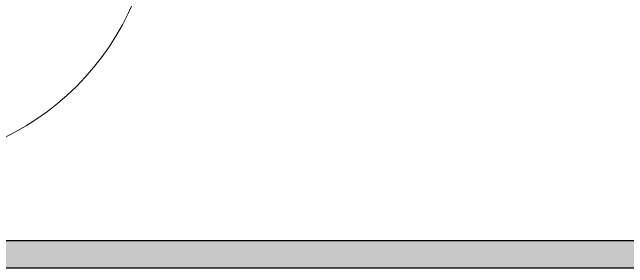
# Model space of a CAD drawing. Header units: millimetres. Extents: x 79795 to 317870, y -36033 to 97293.
# Drawn here: x 202442 to 204772, y 13505 to 14474 of the extents above; entities that cross this region are included whole.
import ezdxf

# ---------------------------------------------------------------- set-up
doc = ezdxf.new("R2010")
doc.units = ezdxf.units.MM
doc.header["$MEASUREMENT"] = 0
for name, color, linetype, lineweight in [('CSM-STL-XX-ZZ-M3-A-XXXX-00001_detached _19_04_21__rvt-1-Level 4$0$A-DOOR', 4, 'CONTINUOUS', 9), ('CSM-STL-XX-ZZ-M3-A-XXXX-00001_detached _19_04_21__rvt-1-Level 4$0$A-WALL-PATT', 7, 'CONTINUOUS', 9), ('CSM-STL-XX-ZZ-M3-A-XXXX-00001_detached _19_04_21__rvt-1-Level 4$0$I-WALL', 7, 'CONTINUOUS', 9)]:
    doc.layers.add(name, color=color, linetype=linetype, lineweight=lineweight)

msp = doc.modelspace()

# ---------------------------------------------------------------- hatches: boundary and pattern name
at = {"layer": 'CSM-STL-XX-ZZ-M3-A-XXXX-00001_detached _19_04_21__rvt-1-Level 4$0$A-WALL-PATT'}
h = msp.add_hatch(color=256, dxfattribs=at)
h.paths.add_polyline_path([(206602.8, 13505.3), (206602.8, 13607.3), (206383.3, 13607.3), (206383.3, 13505.3), (206500.8, 13505.3)], flags=0)
h.paths.add_polyline_path([(201848.8, 13505.3), (205373.3, 13505.3), (205373.3, 13607.3), (201848.8, 13607.3)], flags=0)

# ---------------------------------------------------------------- linework, layer by layer
at = {"layer": 'CSM-STL-XX-ZZ-M3-A-XXXX-00001_detached _19_04_21__rvt-1-Level 4$0$A-DOOR'}
msp.add_arc((201970.8, 14907.3), 1010, 270, 0, dxfattribs=at)
at = {"layer": 'CSM-STL-XX-ZZ-M3-A-XXXX-00001_detached _19_04_21__rvt-1-Level 4$0$I-WALL', "lineweight": 30}
for p, q in [((205373.3, 13607.3), (201970.8, 13607.3)), ((201848.8, 13505.3), (205373.3, 13505.3))]:
    msp.add_line(p, q, dxfattribs=at)

doc.saveas('drawing.dxf')
